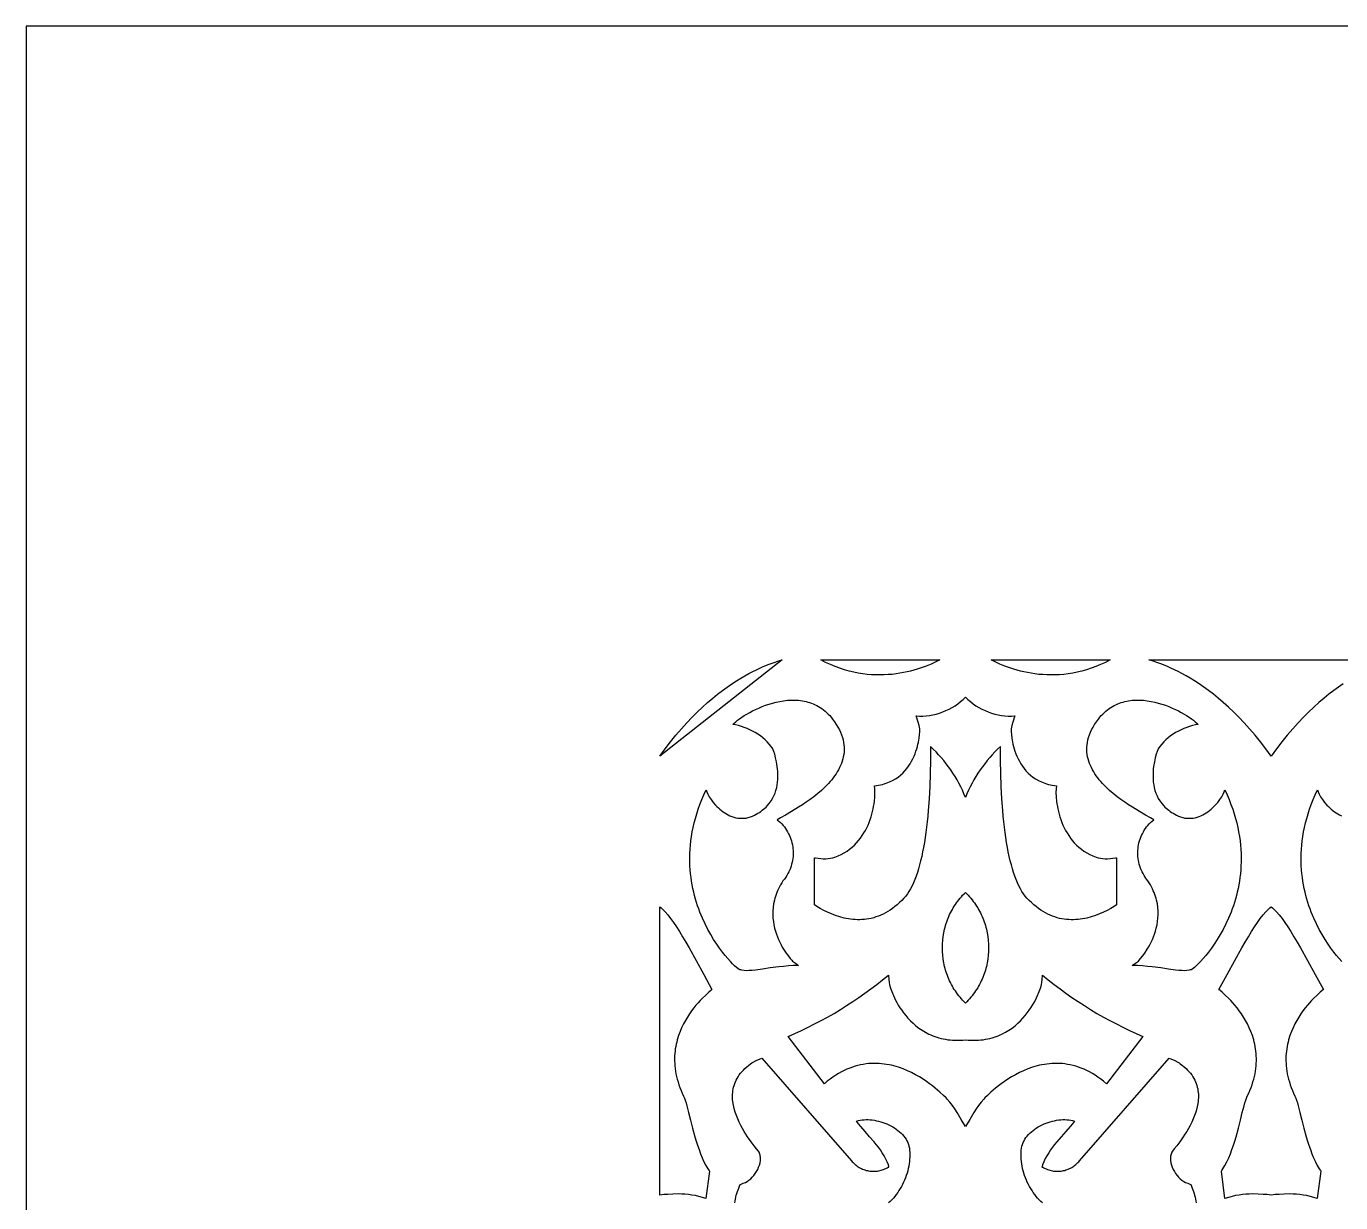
# Model space of a CAD drawing. Extents: x -350 to 350, y -780 to 780.
# Drawn here: x -350 to -184, y 631.5 to 780 of the extents above; entities that cross this region are included whole.
import ezdxf

# ---------------------------------------------------------------- set-up
doc = ezdxf.new("R2010")
doc.units = 0
doc.layers.add('BITMAP_LAYER', color=18, linetype='CONTINUOUS')
doc.layers.add('LAYER_1', color=18, linetype='CONTINUOUS')

msp = doc.modelspace()

# ---------------------------------------------------------------- linework, layer by layer
at = {"layer": 'BITMAP_LAYER'}
msp.add_lwpolyline([(-350, -780), (350, -780), (350, 780), (-350, 780)], close=True, dxfattribs=at)
at = {"layer": 'LAYER_1'}
for points in [[(-270, 687.82), (-269.32, 688.76), (-268.64, 689.65), (-267.96, 690.49), (-267.28, 691.29), (-266.6, 692.04), (-265.93, 692.75), (-265.27, 693.41), (-264.61, 694.03), (-263.96, 694.62), (-263.32, 695.16), (-262.7, 695.67), (-262.08, 696.14), (-261.48, 696.57), (-260.9, 696.97), (-260.33, 697.34), (-259.78, 697.68), (-259.25, 697.99), (-258.74, 698.27), (-258.25, 698.53), (-257.79, 698.76), (-257.35, 698.96), (-256.93, 699.14), (-256.19, 699.44), (-255.57, 699.67), (-255.08, 699.83), (-254.73, 699.94), (-254.54, 700)], [(-235.14, 699.74), (-235.72, 699.47), (-236.38, 699.2), (-236.74, 699.07), (-237.11, 698.94), (-237.5, 698.81), (-237.91, 698.69), (-238.33, 698.58), (-238.77, 698.48), (-239.22, 698.39), (-239.69, 698.3), (-240.16, 698.23), (-240.65, 698.17), (-241.16, 698.13), (-241.67, 698.1), (-242.19, 698.09), (-242.73, 698.1), (-243.27, 698.12), (-243.82, 698.17), (-244.38, 698.23), (-244.95, 698.32), (-245.52, 698.44), (-246.1, 698.57), (-246.68, 698.74), (-247.27, 698.93), (-247.86, 699.15), (-248.46, 699.4), (-249.06, 699.68), (-249.66, 700), (-234.64, 700)], [(-213.74, 699.68), (-214.34, 699.4), (-214.94, 699.15), (-215.53, 698.93), (-216.12, 698.74), (-216.71, 698.57), (-217.28, 698.44), (-217.86, 698.32), (-218.42, 698.23), (-218.98, 698.17), (-219.53, 698.12), (-220.08, 698.1), (-220.61, 698.09), (-221.13, 698.1), (-221.65, 698.13), (-222.15, 698.17), (-222.64, 698.23), (-223.12, 698.3), (-223.58, 698.39), (-224.03, 698.48), (-224.47, 698.58), (-224.89, 698.69), (-225.3, 698.81), (-225.69, 698.94), (-226.07, 699.07), (-226.42, 699.2), (-227.08, 699.47), (-227.66, 699.74), (-228.16, 700), (-213.14, 700)], [(-252.47, 694.89), (-252, 694.83), (-251.76, 694.79), (-251.53, 694.74), (-251.3, 694.67), (-251.08, 694.6), (-250.85, 694.53), (-250.63, 694.44), (-250.4, 694.34), (-250.19, 694.23), (-249.97, 694.11), (-249.76, 693.98), (-249.55, 693.84), (-249.34, 693.69), (-249.14, 693.52), (-248.94, 693.35), (-248.74, 693.16), (-248.55, 692.96), (-248.37, 692.75), (-248.19, 692.52), (-247.93, 692.18), (-247.71, 691.84), (-247.51, 691.51), (-247.33, 691.18), (-247.18, 690.85), (-247.05, 690.52), (-246.94, 690.2), (-246.86, 689.88), (-246.8, 689.57), (-246.75, 689.26), (-246.73, 688.96), (-246.73, 688.65), (-246.74, 688.36), (-246.78, 688.06), (-246.83, 687.77), (-246.89, 687.49), (-246.97, 687.21), (-247.07, 686.93), (-247.18, 686.65), (-247.3, 686.39), (-247.44, 686.12), (-247.59, 685.86), (-247.75, 685.61), (-247.92, 685.36), (-248.1, 685.11), (-248.29, 684.87), (-248.49, 684.63), (-248.69, 684.4), (-249.13, 683.95), (-249.58, 683.52), (-250.05, 683.11), (-250.54, 682.72), (-251.03, 682.35), (-251.52, 682.01), (-252, 681.68), (-252.47, 681.38), (-253.36, 680.84), (-254.14, 680.39), (-254.75, 680.05), (-255.17, 679.8), (-254.97, 679.64), (-254.78, 679.46), (-254.6, 679.28), (-254.43, 679.09), (-254.27, 678.9), (-254.12, 678.7), (-253.99, 678.49), (-253.86, 678.27), (-253.74, 678.05), (-253.63, 677.83), (-253.54, 677.6), (-253.45, 677.37), (-253.38, 677.14), (-253.32, 676.9), (-253.26, 676.66), (-253.22, 676.41), (-253.19, 676.17), (-253.17, 675.92), (-253.16, 675.67), (-253.16, 675.42), (-253.18, 675.18), (-253.2, 674.93), (-253.24, 674.68), (-253.29, 674.44), (-253.35, 674.19), (-253.42, 673.95), (-253.5, 673.71), (-253.6, 673.48), (-253.7, 673.24), (-253.82, 673.02), (-253.95, 672.79), (-254.09, 672.57), (-254.27, 672.32), (-254.45, 672.08), (-254.6, 671.83), (-254.75, 671.58), (-254.89, 671.34), (-255.01, 671.09), (-255.12, 670.85), (-255.22, 670.61), (-255.32, 670.37), (-255.4, 670.13), (-255.47, 669.89), (-255.53, 669.65), (-255.63, 669.18), (-255.7, 668.72), (-255.73, 668.26), (-255.73, 667.82), (-255.71, 667.38), (-255.66, 666.95), (-255.59, 666.54), (-255.51, 666.14), (-255.4, 665.75), (-255.28, 665.37), (-255.14, 665.01), (-255, 664.67), (-254.85, 664.34), (-254.69, 664.03), (-254.53, 663.74), (-254.37, 663.46), (-254.05, 662.98), (-253.76, 662.58), (-253.52, 662.27), (-253.33, 662.07), (-253.24, 661.97), (-252.86, 661.69), (-252.47, 661.42), (-253.13, 661.4), (-253.77, 661.35), (-254.38, 661.3), (-254.97, 661.23), (-256.06, 661.09), (-257.05, 660.95), (-257.93, 660.83), (-258.33, 660.79), (-258.7, 660.76), (-259.04, 660.75), (-259.36, 660.77), (-259.65, 660.81), (-259.78, 660.84), (-259.91, 660.87), (-260, 660.92), (-260.14, 661.02), (-260.32, 661.17), (-260.55, 661.38), (-260.8, 661.63), (-261.09, 661.93), (-261.41, 662.27), (-261.74, 662.67), (-262.09, 663.11), (-262.45, 663.59), (-262.82, 664.12), (-263.2, 664.69), (-263.57, 665.3), (-263.93, 665.95), (-264.28, 666.65), (-264.62, 667.38), (-264.78, 667.76), (-264.94, 668.15), (-265.09, 668.55), (-265.23, 668.95), (-265.37, 669.37), (-265.49, 669.8), (-265.61, 670.23), (-265.72, 670.67), (-265.82, 671.12), (-265.91, 671.58), (-265.99, 672.05), (-266.06, 672.53), (-266.12, 673.01), (-266.16, 673.5), (-266.19, 674), (-266.21, 674.51), (-266.21, 675.03), (-266.2, 675.55), (-266.17, 676.08), (-266.13, 676.62), (-266.07, 677.16), (-265.99, 677.71), (-265.9, 678.27), (-265.78, 678.83), (-265.65, 679.41), (-265.5, 679.98), (-265.33, 680.57), (-265.14, 681.16), (-264.93, 681.75), (-264.69, 682.36), (-264.44, 682.97), (-264.16, 683.58), (-264.12, 683.46), (-264.07, 683.32), (-263.94, 683.03), (-263.76, 682.7), (-263.53, 682.36), (-263.26, 682), (-262.95, 681.65), (-262.78, 681.47), (-262.6, 681.3), (-262.42, 681.14), (-262.22, 680.98), (-262.02, 680.82), (-261.81, 680.68), (-261.59, 680.55), (-261.37, 680.43), (-261.14, 680.32), (-260.9, 680.22), (-260.66, 680.14), (-260.41, 680.07), (-260.16, 680.02), (-259.9, 680), (-259.64, 679.99), (-259.37, 680), (-259.1, 680.03), (-258.83, 680.09), (-258.55, 680.17), (-258.28, 680.28), (-258.05, 680.39), (-257.83, 680.5), (-257.62, 680.62), (-257.42, 680.74), (-257.24, 680.87), (-257.06, 681), (-256.89, 681.13), (-256.73, 681.27), (-256.58, 681.41), (-256.44, 681.56), (-256.18, 681.86), (-255.95, 682.18), (-255.75, 682.5), (-255.59, 682.84), (-255.45, 683.18), (-255.33, 683.52), (-255.24, 683.87), (-255.17, 684.22), (-255.12, 684.57), (-255.09, 684.91), (-255.08, 685.26), (-255.08, 685.59), (-255.09, 685.92), (-255.12, 686.24), (-255.16, 686.55), (-255.25, 687.13), (-255.37, 687.64), (-255.49, 688.08), (-255.6, 688.42), (-255.68, 688.65), (-255.74, 688.76), (-255.95, 689.07), (-256.18, 689.37), (-256.44, 689.65), (-256.71, 689.92), (-257, 690.17), (-257.3, 690.4), (-257.62, 690.62), (-257.94, 690.82), (-258.28, 691.01), (-258.63, 691.18), (-258.98, 691.34), (-259.34, 691.47), (-259.7, 691.6), (-260.06, 691.7), (-260.43, 691.78), (-260.79, 691.85), (-260.62, 692.02), (-260.42, 692.19), (-260.19, 692.37), (-259.93, 692.56), (-259.64, 692.76), (-259.34, 692.96), (-259.01, 693.16), (-258.65, 693.35), (-258.29, 693.55), (-257.9, 693.74), (-257.49, 693.92), (-257.08, 694.1), (-256.65, 694.26), (-256.21, 694.41), (-255.75, 694.55), (-255.3, 694.66), (-254.83, 694.76), (-254.36, 694.84), (-253.89, 694.89), (-253.41, 694.92), (-252.94, 694.92)], [(-231.1, 695), (-230.77, 694.72), (-230.43, 694.45), (-230.08, 694.21), (-229.71, 693.98), (-229.32, 693.77), (-228.93, 693.59), (-228.52, 693.42), (-228.11, 693.28), (-227.69, 693.15), (-227.27, 693.06), (-226.85, 692.98), (-226.42, 692.93), (-226, 692.9), (-225.58, 692.9), (-225.16, 692.92), (-225.43, 692.12), (-225.54, 691.71), (-225.59, 691.51), (-225.62, 691.3), (-225.63, 691.17), (-225.62, 690.93), (-225.6, 690.57), (-225.55, 690.13), (-225.46, 689.62), (-225.4, 689.34), (-225.33, 689.05), (-225.25, 688.76), (-225.15, 688.45), (-225.04, 688.14), (-224.91, 687.82), (-224.76, 687.51), (-224.6, 687.19), (-224.42, 686.88), (-224.22, 686.58), (-224, 686.28), (-223.76, 685.99), (-223.49, 685.71), (-223.2, 685.45), (-222.89, 685.2), (-222.55, 684.97), (-222.19, 684.77), (-221.79, 684.58), (-221.37, 684.42), (-221.15, 684.35), (-220.92, 684.28), (-220.68, 684.22), (-220.44, 684.17), (-220.18, 684.13), (-219.92, 684.1), (-219.96, 683.7), (-219.97, 683.23), (-219.95, 682.7), (-219.9, 682.12), (-219.85, 681.81), (-219.8, 681.49), (-219.74, 681.17), (-219.66, 680.84), (-219.57, 680.5), (-219.47, 680.16), (-219.36, 679.82), (-219.23, 679.48), (-219.09, 679.14), (-218.93, 678.8), (-218.76, 678.47), (-218.57, 678.14), (-218.37, 677.82), (-218.15, 677.5), (-217.91, 677.2), (-217.66, 676.9), (-217.38, 676.62), (-217.09, 676.35), (-216.77, 676.09), (-216.44, 675.85), (-216.08, 675.63), (-215.71, 675.43), (-215.31, 675.24), (-214.89, 675.08), (-214.63, 675), (-214.35, 674.94), (-214.06, 674.91), (-213.76, 674.89), (-213.45, 674.89), (-213.13, 674.9), (-212.8, 674.94), (-212.47, 674.99), (-212.33, 675.02), (-212.33, 669.05), (-212.62, 668.86), (-213.06, 668.61), (-213.51, 668.36), (-213.99, 668.13), (-214.48, 667.91), (-215, 667.72), (-215.52, 667.54), (-216.06, 667.4), (-216.34, 667.34), (-216.62, 667.29), (-216.9, 667.25), (-217.18, 667.22), (-217.47, 667.2), (-217.75, 667.18), (-218.04, 667.18), (-218.33, 667.2), (-218.63, 667.22), (-218.92, 667.25), (-219.22, 667.3), (-219.51, 667.36), (-219.81, 667.44), (-220.11, 667.53), (-220.4, 667.64), (-220.7, 667.76), (-221, 667.89), (-221.29, 668.05), (-221.59, 668.22), (-221.89, 668.41), (-222.18, 668.61), (-222.48, 668.84), (-222.77, 669.08), (-223.06, 669.34), (-223.35, 669.62), (-223.64, 669.92), (-223.85, 670.18), (-224.06, 670.46), (-224.27, 670.77), (-224.46, 671.1), (-224.65, 671.46), (-224.83, 671.84), (-225, 672.25), (-225.16, 672.68), (-225.32, 673.13), (-225.47, 673.61), (-225.61, 674.11), (-225.74, 674.63), (-225.87, 675.17), (-225.99, 675.74), (-226.1, 676.32), (-226.21, 676.93), (-226.31, 677.55), (-226.4, 678.2), (-226.49, 678.86), (-226.56, 679.55), (-226.64, 680.25), (-226.7, 680.97), (-226.81, 682.46), (-226.89, 684.01), (-226.95, 685.63), (-226.98, 687.31), (-226.98, 689.04), (-227.34, 688.71), (-227.68, 688.37), (-228.01, 688.02), (-228.34, 687.65), (-228.66, 687.28), (-228.96, 686.89), (-229.26, 686.5), (-229.54, 686.1), (-229.82, 685.69), (-230.08, 685.27), (-230.33, 684.85), (-230.57, 684.42), (-230.8, 683.98), (-231.01, 683.54), (-231.21, 683.09), (-231.4, 682.63), (-231.59, 683.09), (-231.79, 683.54), (-232, 683.98), (-232.23, 684.42), (-232.47, 684.85), (-232.72, 685.27), (-232.98, 685.69), (-233.26, 686.1), (-233.54, 686.5), (-233.84, 686.89), (-234.14, 687.28), (-234.46, 687.65), (-234.79, 688.02), (-235.12, 688.37), (-235.47, 688.71), (-235.82, 689.04), (-235.82, 687.31), (-235.85, 685.63), (-235.91, 684.01), (-235.99, 682.46), (-236.1, 680.97), (-236.17, 680.25), (-236.24, 679.55), (-236.32, 678.86), (-236.4, 678.2), (-236.49, 677.55), (-236.59, 676.93), (-236.7, 676.32), (-236.81, 675.74), (-236.93, 675.17), (-237.06, 674.63), (-237.19, 674.11), (-237.33, 673.61), (-237.48, 673.13), (-237.64, 672.68), (-237.8, 672.25), (-237.98, 671.84), (-238.15, 671.46), (-238.34, 671.1), (-238.54, 670.77), (-238.74, 670.46), (-238.95, 670.18), (-239.17, 669.92), (-239.45, 669.62), (-239.74, 669.34), (-240.03, 669.08), (-240.33, 668.84), (-240.62, 668.61), (-240.91, 668.41), (-241.21, 668.22), (-241.51, 668.05), (-241.8, 667.89), (-242.1, 667.76), (-242.4, 667.64), (-242.7, 667.53), (-242.99, 667.44), (-243.29, 667.36), (-243.59, 667.3), (-243.88, 667.25), (-244.17, 667.22), (-244.47, 667.2), (-244.76, 667.18), (-245.05, 667.18), (-245.34, 667.2), (-245.62, 667.22), (-245.9, 667.25), (-246.18, 667.29), (-246.46, 667.34), (-246.74, 667.4), (-247.28, 667.54), (-247.81, 667.72), (-248.32, 667.91), (-248.81, 668.13), (-249.29, 668.36), (-249.75, 668.61), (-250.18, 668.86), (-250.48, 669.05), (-250.48, 675.02), (-250.33, 674.99), (-250, 674.94), (-249.68, 674.9), (-249.36, 674.89), (-249.04, 674.89), (-248.74, 674.91), (-248.45, 674.94), (-248.17, 675), (-247.91, 675.08), (-247.49, 675.24), (-247.09, 675.43), (-246.72, 675.63), (-246.36, 675.85), (-246.03, 676.09), (-245.72, 676.35), (-245.42, 676.62), (-245.15, 676.9), (-244.89, 677.2), (-244.65, 677.5), (-244.43, 677.82), (-244.23, 678.14), (-244.04, 678.47), (-243.87, 678.8), (-243.71, 679.14), (-243.57, 679.48), (-243.44, 679.82), (-243.33, 680.16), (-243.23, 680.5), (-243.14, 680.84), (-243.07, 681.17), (-243, 681.49), (-242.95, 681.81), (-242.91, 682.12), (-242.85, 682.7), (-242.83, 683.23), (-242.84, 683.7), (-242.88, 684.1), (-242.62, 684.13), (-242.37, 684.17), (-242.12, 684.22), (-241.88, 684.28), (-241.65, 684.35), (-241.43, 684.42), (-241.01, 684.58), (-240.62, 684.77), (-240.25, 684.97), (-239.91, 685.2), (-239.6, 685.45), (-239.31, 685.71), (-239.04, 685.99), (-238.8, 686.28), (-238.58, 686.58), (-238.38, 686.88), (-238.2, 687.19), (-238.04, 687.51), (-237.89, 687.82), (-237.77, 688.14), (-237.65, 688.45), (-237.56, 688.76), (-237.47, 689.05), (-237.4, 689.34), (-237.34, 689.62), (-237.26, 690.13), (-237.2, 690.57), (-237.18, 690.93), (-237.17, 691.17), (-237.18, 691.3), (-237.21, 691.51), (-237.26, 691.71), (-237.37, 692.12), (-237.64, 692.92), (-237.22, 692.9), (-236.8, 692.9), (-236.38, 692.93), (-235.95, 692.98), (-235.53, 693.06), (-235.11, 693.15), (-234.69, 693.28), (-234.28, 693.42), (-233.87, 693.59), (-233.48, 693.77), (-233.1, 693.98), (-232.72, 694.21), (-232.37, 694.45), (-232.03, 694.72), (-231.7, 695), (-231.4, 695.29)], [(-209.39, 694.92), (-208.91, 694.89), (-208.44, 694.84), (-207.97, 694.76), (-207.51, 694.66), (-207.05, 694.55), (-206.6, 694.41), (-206.16, 694.26), (-205.72, 694.1), (-205.31, 693.92), (-204.9, 693.74), (-204.52, 693.55), (-204.15, 693.35), (-203.8, 693.16), (-203.47, 692.96), (-203.16, 692.76), (-202.87, 692.56), (-202.62, 692.37), (-202.39, 692.19), (-202.18, 692.02), (-202.01, 691.85), (-202.37, 691.78), (-202.74, 691.7), (-203.1, 691.6), (-203.46, 691.47), (-203.82, 691.34), (-204.17, 691.18), (-204.52, 691.01), (-204.86, 690.82), (-205.19, 690.62), (-205.5, 690.4), (-205.8, 690.17), (-206.09, 689.92), (-206.36, 689.65), (-206.62, 689.37), (-206.85, 689.07), (-207.07, 688.76), (-207.12, 688.65), (-207.21, 688.42), (-207.32, 688.08), (-207.44, 687.64), (-207.55, 687.13), (-207.64, 686.55), (-207.68, 686.24), (-207.71, 685.92), (-207.72, 685.59), (-207.72, 685.26), (-207.71, 684.91), (-207.68, 684.57), (-207.63, 684.22), (-207.56, 683.87), (-207.47, 683.52), (-207.35, 683.18), (-207.21, 682.84), (-207.05, 682.5), (-206.85, 682.18), (-206.62, 681.86), (-206.37, 681.56), (-206.22, 681.41), (-206.07, 681.27), (-205.91, 681.13), (-205.74, 681), (-205.56, 680.87), (-205.38, 680.74), (-205.18, 680.62), (-204.97, 680.5), (-204.75, 680.39), (-204.52, 680.28), (-204.25, 680.17), (-203.97, 680.09), (-203.7, 680.03), (-203.43, 680), (-203.17, 679.99), (-202.9, 680), (-202.65, 680.02), (-202.39, 680.07), (-202.15, 680.14), (-201.9, 680.22), (-201.67, 680.32), (-201.44, 680.43), (-201.21, 680.55), (-200.99, 680.68), (-200.78, 680.82), (-200.58, 680.98), (-200.39, 681.14), (-200.2, 681.3), (-200.02, 681.47), (-199.85, 681.65), (-199.54, 682), (-199.27, 682.36), (-199.04, 682.7), (-198.86, 683.03), (-198.73, 683.32), (-198.68, 683.46), (-198.65, 683.58), (-198.37, 682.97), (-198.11, 682.36), (-197.88, 681.75), (-197.66, 681.16), (-197.47, 680.57), (-197.3, 679.98), (-197.15, 679.41), (-197.02, 678.83), (-196.91, 678.27), (-196.81, 677.71), (-196.73, 677.16), (-196.67, 676.62), (-196.63, 676.08), (-196.6, 675.55), (-196.59, 675.03), (-196.59, 674.51), (-196.61, 674), (-196.64, 673.5), (-196.68, 673.01), (-196.74, 672.53), (-196.81, 672.05), (-196.89, 671.58), (-196.98, 671.12), (-197.08, 670.67), (-197.19, 670.23), (-197.31, 669.8), (-197.43, 669.37), (-197.57, 668.95), (-197.71, 668.55), (-197.86, 668.15), (-198.02, 667.76), (-198.18, 667.38), (-198.52, 666.65), (-198.87, 665.95), (-199.23, 665.3), (-199.6, 664.69), (-199.98, 664.12), (-200.35, 663.59), (-200.71, 663.11), (-201.06, 662.67), (-201.4, 662.27), (-201.71, 661.93), (-202, 661.63), (-202.26, 661.38), (-202.48, 661.17), (-202.66, 661.02), (-202.8, 660.92), (-202.9, 660.87), (-203.02, 660.84), (-203.15, 660.81), (-203.44, 660.77), (-203.76, 660.75), (-204.1, 660.76), (-204.47, 660.79), (-204.87, 660.83), (-205.75, 660.95), (-206.74, 661.09), (-207.84, 661.23), (-208.42, 661.3), (-209.03, 661.35), (-209.67, 661.4), (-210.34, 661.42), (-209.95, 661.69), (-209.57, 661.97), (-209.47, 662.07), (-209.29, 662.27), (-209.04, 662.58), (-208.75, 662.98), (-208.44, 663.46), (-208.27, 663.74), (-208.11, 664.03), (-207.96, 664.34), (-207.8, 664.67), (-207.66, 665.01), (-207.52, 665.37), (-207.4, 665.75), (-207.3, 666.14), (-207.21, 666.54), (-207.14, 666.95), (-207.09, 667.38), (-207.07, 667.82), (-207.07, 668.26), (-207.1, 668.72), (-207.17, 669.18), (-207.27, 669.65), (-207.33, 669.89), (-207.4, 670.13), (-207.49, 670.37), (-207.58, 670.61), (-207.68, 670.85), (-207.79, 671.09), (-207.92, 671.34), (-208.05, 671.58), (-208.2, 671.83), (-208.36, 672.08), (-208.53, 672.32), (-208.71, 672.57), (-208.85, 672.79), (-208.98, 673.02), (-209.1, 673.24), (-209.21, 673.48), (-209.3, 673.71), (-209.38, 673.95), (-209.45, 674.19), (-209.51, 674.44), (-209.56, 674.68), (-209.6, 674.93), (-209.62, 675.18), (-209.64, 675.42), (-209.64, 675.67), (-209.63, 675.92), (-209.61, 676.17), (-209.58, 676.41), (-209.54, 676.66), (-209.49, 676.9), (-209.42, 677.14), (-209.35, 677.37), (-209.26, 677.6), (-209.17, 677.83), (-209.06, 678.05), (-208.94, 678.27), (-208.82, 678.49), (-208.68, 678.7), (-208.53, 678.9), (-208.37, 679.09), (-208.2, 679.28), (-208.02, 679.46), (-207.83, 679.64), (-207.63, 679.8), (-208.05, 680.05), (-208.66, 680.39), (-209.44, 680.84), (-210.33, 681.38), (-210.8, 681.68), (-211.28, 682.01), (-211.77, 682.35), (-212.26, 682.72), (-212.75, 683.11), (-213.22, 683.52), (-213.67, 683.95), (-214.11, 684.4), (-214.31, 684.63), (-214.51, 684.87), (-214.7, 685.11), (-214.88, 685.36), (-215.05, 685.61), (-215.21, 685.86), (-215.36, 686.12), (-215.5, 686.39), (-215.62, 686.65), (-215.73, 686.93), (-215.83, 687.21), (-215.91, 687.49), (-215.98, 687.77), (-216.03, 688.06), (-216.06, 688.36), (-216.07, 688.65), (-216.07, 688.96), (-216.05, 689.26), (-216, 689.57), (-215.94, 689.88), (-215.86, 690.2), (-215.75, 690.52), (-215.62, 690.85), (-215.47, 691.18), (-215.29, 691.51), (-215.09, 691.84), (-214.87, 692.18), (-214.61, 692.52), (-214.43, 692.75), (-214.25, 692.96), (-214.06, 693.16), (-213.86, 693.35), (-213.66, 693.52), (-213.46, 693.69), (-213.25, 693.84), (-213.05, 693.98), (-212.83, 694.11), (-212.62, 694.23), (-212.4, 694.34), (-212.18, 694.44), (-211.95, 694.53), (-211.73, 694.6), (-211.5, 694.67), (-211.27, 694.74), (-211.04, 694.79), (-210.8, 694.83), (-210.34, 694.89), (-209.86, 694.92)], [(-231.22, 670.45), (-231.05, 670.27), (-230.88, 670.08), (-230.72, 669.89), (-230.56, 669.7), (-230.41, 669.5), (-230.26, 669.3), (-230.12, 669.1), (-229.99, 668.89), (-229.86, 668.68), (-229.74, 668.47), (-229.62, 668.26), (-229.51, 668.04), (-229.4, 667.83), (-229.3, 667.6), (-229.21, 667.38), (-229.12, 667.16), (-229.04, 666.93), (-228.96, 666.7), (-228.89, 666.47), (-228.82, 666.24), (-228.76, 666.01), (-228.66, 665.54), (-228.58, 665.07), (-228.53, 664.6), (-228.49, 664.12), (-228.48, 663.64), (-228.49, 663.16), (-228.53, 662.69), (-228.58, 662.21), (-228.66, 661.74), (-228.71, 661.51), (-228.76, 661.27), (-228.82, 661.04), (-228.89, 660.81), (-228.96, 660.58), (-229.04, 660.35), (-229.12, 660.13), (-229.21, 659.9), (-229.3, 659.68), (-229.4, 659.46), (-229.51, 659.24), (-229.62, 659.02), (-229.74, 658.81), (-229.86, 658.6), (-229.99, 658.39), (-230.12, 658.19), (-230.26, 657.98), (-230.41, 657.78), (-230.56, 657.59), (-230.72, 657.39), (-230.88, 657.2), (-231.05, 657.02), (-231.22, 656.83), (-231.4, 656.66), (-231.58, 656.83), (-231.76, 657.02), (-231.92, 657.2), (-232.09, 657.39), (-232.24, 657.59), (-232.39, 657.78), (-232.54, 657.98), (-232.68, 658.19), (-232.81, 658.39), (-232.94, 658.6), (-233.06, 658.81), (-233.18, 659.02), (-233.29, 659.24), (-233.4, 659.46), (-233.5, 659.68), (-233.59, 659.9), (-233.68, 660.13), (-233.76, 660.35), (-233.84, 660.58), (-233.91, 660.81), (-233.98, 661.04), (-234.04, 661.27), (-234.09, 661.51), (-234.14, 661.74), (-234.22, 662.21), (-234.28, 662.69), (-234.31, 663.16), (-234.32, 663.64), (-234.31, 664.12), (-234.28, 664.6), (-234.22, 665.07), (-234.14, 665.54), (-234.04, 666.01), (-233.98, 666.24), (-233.91, 666.47), (-233.84, 666.7), (-233.76, 666.93), (-233.68, 667.16), (-233.59, 667.38), (-233.5, 667.6), (-233.4, 667.83), (-233.29, 668.04), (-233.18, 668.26), (-233.06, 668.47), (-232.94, 668.68), (-232.81, 668.89), (-232.68, 669.1), (-232.54, 669.3), (-232.39, 669.5), (-232.24, 669.7), (-232.09, 669.89), (-231.92, 670.08), (-231.76, 670.27), (-231.58, 670.45), (-231.4, 670.63)], [(-269.83, 668.68), (-269.67, 668.53), (-269.5, 668.36), (-269.33, 668.19), (-268.98, 667.79), (-268.63, 667.34), (-268.27, 666.84), (-267.89, 666.29), (-267.51, 665.69), (-267.12, 665.04), (-266.71, 664.35), (-266.29, 663.62), (-265.4, 662.02), (-264.44, 660.26), (-263.41, 658.36), (-263.55, 658.25), (-263.82, 658.02), (-264.2, 657.68), (-264.65, 657.24), (-264.9, 656.98), (-265.17, 656.69), (-265.43, 656.38), (-265.71, 656.05), (-265.98, 655.69), (-266.25, 655.31), (-266.52, 654.9), (-266.77, 654.47), (-267.02, 654.02), (-267.25, 653.55), (-267.45, 653.06), (-267.64, 652.55), (-267.8, 652.01), (-267.87, 651.74), (-267.94, 651.46), (-267.99, 651.17), (-268.04, 650.88), (-268.08, 650.59), (-268.11, 650.29), (-268.13, 649.99), (-268.14, 649.68), (-268.13, 649.37), (-268.12, 649.05), (-268.1, 648.73), (-268.06, 648.4), (-268.02, 648.07), (-267.96, 647.73), (-267.89, 647.4), (-267.8, 647.05), (-267.7, 646.7), (-267.59, 646.35), (-267.46, 646), (-267.32, 645.64), (-267.16, 645.27), (-266.99, 644.91), (-266.89, 644.67), (-266.79, 644.39), (-266.69, 644.06), (-266.58, 643.69), (-266.36, 642.85), (-266.13, 641.89), (-265.87, 640.86), (-265.57, 639.78), (-265.41, 639.24), (-265.24, 638.7), (-265.05, 638.16), (-264.85, 637.63), (-264.64, 637.12), (-264.42, 636.62), (-264.17, 636.15), (-263.92, 635.71), (-263.78, 635.5), (-263.74, 635.43), (-264.17, 631.99), (-264.61, 632.13), (-265.06, 632.25), (-265.51, 632.35), (-265.96, 632.42), (-266.39, 632.48), (-266.82, 632.52), (-267.23, 632.54), (-267.63, 632.56), (-268.36, 632.55), (-268.99, 632.51), (-269.49, 632.47), (-270, 632.4), (-270, 668.81)], [(-192.63, 668.68), (-192.47, 668.53), (-192.3, 668.36), (-192.13, 668.19), (-191.78, 667.79), (-191.43, 667.34), (-191.07, 666.84), (-190.69, 666.29), (-190.31, 665.69), (-189.92, 665.04), (-189.51, 664.35), (-189.09, 663.62), (-188.2, 662.02), (-187.24, 660.26), (-186.21, 658.36), (-186.35, 658.25), (-186.62, 658.02), (-187, 657.68), (-187.45, 657.24), (-187.7, 656.98), (-187.97, 656.69), (-188.23, 656.38), (-188.51, 656.05), (-188.78, 655.69), (-189.05, 655.31), (-189.32, 654.9), (-189.57, 654.47), (-189.82, 654.02), (-190.04, 653.55), (-190.25, 653.06), (-190.44, 652.55), (-190.6, 652.01), (-190.67, 651.74), (-190.74, 651.46), (-190.79, 651.17), (-190.84, 650.88), (-190.88, 650.59), (-190.91, 650.29), (-190.93, 649.99), (-190.93, 649.68), (-190.93, 649.37), (-190.92, 649.05), (-190.9, 648.73), (-190.86, 648.4), (-190.82, 648.07), (-190.76, 647.73), (-190.69, 647.4), (-190.6, 647.05), (-190.5, 646.7), (-190.39, 646.35), (-190.26, 646), (-190.12, 645.64), (-189.96, 645.27), (-189.79, 644.91), (-189.69, 644.67), (-189.59, 644.39), (-189.49, 644.06), (-189.38, 643.69), (-189.16, 642.85), (-188.93, 641.89), (-188.67, 640.86), (-188.37, 639.78), (-188.21, 639.24), (-188.04, 638.7), (-187.85, 638.16), (-187.65, 637.63), (-187.44, 637.12), (-187.22, 636.62), (-186.97, 636.15), (-186.72, 635.71), (-186.58, 635.5), (-186.54, 635.43), (-186.97, 631.99), (-187.41, 632.13), (-187.86, 632.25), (-188.31, 632.35), (-188.76, 632.42), (-189.19, 632.48), (-189.62, 632.52), (-190.03, 632.54), (-190.43, 632.56), (-191.16, 632.55), (-191.79, 632.51), (-192.29, 632.47), (-192.8, 632.4), (-193.32, 632.47), (-193.81, 632.51), (-194.44, 632.55), (-195.17, 632.56), (-195.57, 632.54), (-195.98, 632.52), (-196.41, 632.48), (-196.85, 632.42), (-197.29, 632.35), (-197.74, 632.25), (-198.2, 632.13), (-198.63, 631.99), (-199.07, 635.43), (-199.02, 635.5), (-198.89, 635.71), (-198.63, 636.15), (-198.39, 636.62), (-198.16, 637.12), (-197.95, 637.63), (-197.75, 638.16), (-197.56, 638.7), (-197.39, 639.24), (-197.23, 639.78), (-196.94, 640.86), (-196.67, 641.89), (-196.44, 642.85), (-196.22, 643.69), (-196.12, 644.06), (-196.01, 644.39), (-195.91, 644.67), (-195.81, 644.91), (-195.64, 645.27), (-195.48, 645.64), (-195.34, 646), (-195.21, 646.35), (-195.1, 646.7), (-195, 647.05), (-194.91, 647.4), (-194.84, 647.73), (-194.78, 648.07), (-194.74, 648.4), (-194.7, 648.73), (-194.68, 649.05), (-194.67, 649.37), (-194.67, 649.68), (-194.68, 649.99), (-194.7, 650.29), (-194.72, 650.59), (-194.76, 650.88), (-194.81, 651.17), (-194.86, 651.46), (-194.93, 651.74), (-195, 652.01), (-195.16, 652.55), (-195.35, 653.06), (-195.56, 653.55), (-195.78, 654.02), (-196.03, 654.47), (-196.28, 654.9), (-196.55, 655.31), (-196.82, 655.69), (-197.09, 656.05), (-197.37, 656.38), (-197.64, 656.69), (-197.9, 656.98), (-198.15, 657.24), (-198.61, 657.68), (-198.98, 658.02), (-199.25, 658.25), (-199.39, 658.36), (-198.36, 660.26), (-197.4, 662.02), (-196.51, 663.62), (-196.09, 664.35), (-195.68, 665.04), (-195.29, 665.69), (-194.91, 666.29), (-194.54, 666.84), (-194.17, 667.34), (-193.82, 667.79), (-193.47, 668.19), (-193.3, 668.36), (-193.14, 668.53), (-192.97, 668.68), (-192.8, 668.81)], [(-220.94, 659.59), (-220.21, 659.01), (-219.46, 658.45), (-218.71, 657.9), (-217.95, 657.36), (-217.17, 656.84), (-216.39, 656.34), (-215.6, 655.84), (-214.8, 655.36), (-213.99, 654.9), (-213.18, 654.46), (-212.35, 654.02), (-211.52, 653.61), (-210.69, 653.21), (-209.84, 652.83), (-209, 652.46), (-213.6, 646.48), (-213.96, 646.78), (-214.31, 647.06), (-214.67, 647.31), (-215.02, 647.55), (-215.38, 647.77), (-215.73, 647.97), (-216.08, 648.14), (-216.43, 648.31), (-216.78, 648.45), (-217.13, 648.58), (-217.47, 648.69), (-217.82, 648.78), (-218.16, 648.86), (-218.5, 648.92), (-218.84, 648.97), (-219.17, 649.01), (-219.51, 649.03), (-219.84, 649.04), (-220.16, 649.04), (-220.49, 649.03), (-220.81, 649), (-221.12, 648.96), (-221.44, 648.92), (-221.75, 648.86), (-222.05, 648.8), (-222.35, 648.72), (-222.94, 648.55), (-223.51, 648.35), (-224.06, 648.12), (-224.59, 647.88), (-225.1, 647.61), (-225.58, 647.34), (-226.04, 647.06), (-226.47, 646.77), (-226.88, 646.48), (-227.25, 646.2), (-227.59, 645.93), (-228.19, 645.42), (-228.64, 645), (-228.95, 644.69), (-229.1, 644.53), (-229.43, 644.13), (-229.74, 643.72), (-230.04, 643.29), (-230.33, 642.86), (-230.87, 641.96), (-231.4, 641.06), (-231.93, 641.96), (-232.47, 642.86), (-232.76, 643.29), (-233.06, 643.72), (-233.38, 644.13), (-233.71, 644.53), (-233.85, 644.69), (-234.16, 645), (-234.62, 645.42), (-235.21, 645.93), (-235.55, 646.2), (-235.93, 646.48), (-236.33, 646.77), (-236.76, 647.06), (-237.22, 647.34), (-237.7, 647.61), (-238.21, 647.88), (-238.74, 648.12), (-239.29, 648.35), (-239.86, 648.55), (-240.45, 648.72), (-240.75, 648.8), (-241.05, 648.86), (-241.36, 648.92), (-241.68, 648.96), (-241.99, 649), (-242.31, 649.03), (-242.64, 649.04), (-242.96, 649.04), (-243.29, 649.03), (-243.63, 649.01), (-243.96, 648.97), (-244.3, 648.92), (-244.64, 648.86), (-244.98, 648.78), (-245.33, 648.69), (-245.67, 648.58), (-246.02, 648.45), (-246.37, 648.31), (-246.72, 648.14), (-247.07, 647.97), (-247.43, 647.77), (-247.78, 647.55), (-248.13, 647.31), (-248.49, 647.06), (-248.85, 646.78), (-249.2, 646.48), (-253.81, 652.46), (-252.96, 652.83), (-252.12, 653.21), (-251.28, 653.61), (-250.45, 654.02), (-249.63, 654.46), (-248.81, 654.9), (-248, 655.36), (-247.2, 655.84), (-246.41, 656.34), (-245.63, 656.84), (-244.86, 657.36), (-244.09, 657.9), (-243.34, 658.45), (-242.6, 659.01), (-241.86, 659.59), (-241.14, 660.18), (-241.08, 659.58), (-241.05, 659.28), (-241, 658.98), (-240.87, 658.53), (-240.72, 658.13), (-240.51, 657.62), (-240.23, 657.04), (-240.06, 656.73), (-239.88, 656.41), (-239.68, 656.08), (-239.45, 655.75), (-239.21, 655.42), (-238.94, 655.08), (-238.66, 654.75), (-238.35, 654.42), (-238.02, 654.11), (-237.67, 653.8), (-237.29, 653.51), (-236.89, 653.23), (-236.46, 652.98), (-236.01, 652.74), (-235.77, 652.64), (-235.53, 652.54), (-235.28, 652.44), (-235.03, 652.36), (-234.76, 652.28), (-234.49, 652.2), (-234.22, 652.14), (-233.93, 652.09), (-233.64, 652.04), (-233.34, 652.01), (-233.04, 651.98), (-232.73, 651.96), (-232.41, 651.96), (-232.08, 651.96), (-231.74, 651.97), (-231.4, 652), (-231.06, 651.97), (-230.72, 651.96), (-230.4, 651.96), (-230.08, 651.96), (-229.76, 651.98), (-229.46, 652.01), (-229.16, 652.04), (-228.87, 652.09), (-228.59, 652.14), (-228.31, 652.2), (-228.04, 652.28), (-227.78, 652.36), (-227.52, 652.44), (-227.27, 652.54), (-227.03, 652.64), (-226.79, 652.74), (-226.34, 652.98), (-225.91, 653.23), (-225.51, 653.51), (-225.13, 653.8), (-224.78, 654.11), (-224.45, 654.42), (-224.14, 654.75), (-223.86, 655.08), (-223.59, 655.42), (-223.35, 655.75), (-223.13, 656.08), (-222.92, 656.41), (-222.74, 656.73), (-222.57, 657.04), (-222.29, 657.62), (-222.08, 658.13), (-221.93, 658.53), (-221.8, 658.98), (-221.75, 659.28), (-221.72, 659.58), (-221.66, 660.18)]]:
    msp.add_lwpolyline(points, close=True, dxfattribs=at)
for points in [[(-183.7, 696.97), (-184.28, 696.57), (-184.88, 696.14), (-185.5, 695.67), (-186.12, 695.16), (-186.76, 694.62), (-187.41, 694.03), (-188.07, 693.41), (-188.73, 692.75), (-189.4, 692.04), (-190.08, 691.29), (-190.76, 690.49), (-191.44, 689.65), (-192.12, 688.76), (-192.8, 687.82), (-193.48, 688.76), (-194.16, 689.65), (-194.84, 690.49), (-195.52, 691.29), (-196.2, 692.04), (-196.87, 692.75), (-197.53, 693.41), (-198.19, 694.03), (-198.84, 694.62), (-199.48, 695.16), (-200.1, 695.67), (-200.72, 696.14), (-201.32, 696.57), (-201.9, 696.97), (-202.47, 697.34), (-203.02, 697.68), (-203.55, 697.99), (-204.06, 698.27), (-204.55, 698.53), (-205.02, 698.76), (-205.45, 698.96), (-205.87, 699.14), (-206.61, 699.44), (-207.23, 699.67), (-207.72, 699.83), (-208.07, 699.94), (-208.26, 700), (-177.34, 700)], [(-183.89, 661.93), (-184.21, 662.27), (-184.54, 662.67), (-184.89, 663.11), (-185.25, 663.59), (-185.62, 664.12), (-186, 664.69), (-186.37, 665.3), (-186.73, 665.95), (-187.08, 666.65), (-187.42, 667.38), (-187.58, 667.76), (-187.74, 668.15), (-187.89, 668.55), (-188.03, 668.95), (-188.17, 669.37), (-188.29, 669.8), (-188.41, 670.23), (-188.52, 670.67), (-188.62, 671.12), (-188.71, 671.58), (-188.79, 672.05), (-188.86, 672.53), (-188.92, 673.01), (-188.96, 673.5), (-188.99, 674), (-189.01, 674.51), (-189.01, 675.03), (-189, 675.55), (-188.97, 676.08), (-188.93, 676.62), (-188.87, 677.16), (-188.79, 677.71), (-188.7, 678.27), (-188.58, 678.83), (-188.45, 679.41), (-188.3, 679.98), (-188.13, 680.57), (-187.94, 681.16), (-187.73, 681.75), (-187.49, 682.36), (-187.24, 682.97), (-186.96, 683.58), (-186.92, 683.46), (-186.87, 683.32), (-186.74, 683.03), (-186.56, 682.7), (-186.33, 682.36), (-186.06, 682), (-185.75, 681.65), (-185.58, 681.47), (-185.4, 681.3), (-185.22, 681.14), (-185.02, 680.98), (-184.82, 680.82), (-184.61, 680.68), (-184.39, 680.55), (-184.17, 680.43), (-183.93, 680.32)], [(-260.53, 631.44), (-260.49, 631.68), (-260.45, 631.92), (-260.4, 632.15), (-260.34, 632.39), (-260.27, 632.62), (-260.2, 632.85), (-260.12, 633.08), (-260.04, 633.31), (-259.95, 633.54), (-259.85, 633.76), (-259.72, 633.8), (-259.46, 633.9), (-259.2, 634.01), (-258.96, 634.13), (-258.74, 634.28), (-258.52, 634.46), (-258.32, 634.67), (-258.12, 634.89), (-257.94, 635.13), (-257.78, 635.39), (-257.64, 635.66), (-257.52, 635.93), (-257.42, 636.21), (-257.34, 636.5), (-257.3, 636.78), (-257.29, 637.05), (-257.29, 637.19), (-257.31, 637.32), (-257.33, 637.46), (-257.36, 637.58), (-257.4, 637.71), (-257.45, 637.83), (-257.55, 637.97), (-257.77, 638.24), (-258.09, 638.64), (-258.48, 639.15), (-258.91, 639.76), (-259.13, 640.09), (-259.35, 640.45), (-259.57, 640.82), (-259.78, 641.21), (-259.98, 641.61), (-260.16, 642.03), (-260.33, 642.45), (-260.48, 642.89), (-260.61, 643.33), (-260.71, 643.78), (-260.78, 644.23), (-260.8, 644.45), (-260.81, 644.68), (-260.81, 644.91), (-260.81, 645.14), (-260.79, 645.36), (-260.76, 645.59), (-260.73, 645.82), (-260.68, 646.04), (-260.61, 646.27), (-260.54, 646.49), (-260.45, 646.71), (-260.35, 646.93), (-260.24, 647.15), (-260.11, 647.36), (-259.97, 647.58), (-259.81, 647.79), (-259.64, 647.99), (-259.45, 648.2), (-259.25, 648.4), (-259.03, 648.6), (-258.79, 648.79), (-258.53, 648.98), (-258.37, 649.1), (-258.2, 649.2), (-257.85, 649.39), (-257.12, 649.71), (-245.81, 636.76), (-245.7, 636.63), (-245.59, 636.51), (-245.47, 636.39), (-245.34, 636.28), (-245.22, 636.18), (-245.09, 636.08), (-244.95, 635.99), (-244.81, 635.91), (-244.67, 635.83), (-244.53, 635.76), (-244.39, 635.69), (-244.24, 635.64), (-244.09, 635.59), (-243.94, 635.54), (-243.78, 635.5), (-243.63, 635.47), (-243.47, 635.45), (-243.32, 635.43), (-243.16, 635.42), (-243, 635.42), (-242.85, 635.42), (-242.69, 635.43), (-242.53, 635.45), (-242.37, 635.48), (-242.22, 635.51), (-242.06, 635.55), (-241.91, 635.59), (-241.75, 635.65), (-241.6, 635.71), (-241.45, 635.78), (-241.31, 635.85), (-241.16, 635.94), (-241.06, 635.94), (-241.07, 636.01), (-241.14, 636.24), (-241.3, 636.63), (-241.48, 637.02), (-241.68, 637.39), (-241.91, 637.75), (-242.15, 638.11), (-242.4, 638.45), (-242.67, 638.79), (-242.94, 639.12), (-243.5, 639.78), (-244.08, 640.43), (-244.63, 641.09), (-244.9, 641.42), (-245.16, 641.77), (-244.93, 641.83), (-244.7, 641.88), (-244.46, 641.91), (-244.21, 641.93), (-243.95, 641.94), (-243.69, 641.94), (-243.43, 641.92), (-243.17, 641.9), (-242.9, 641.86), (-242.64, 641.81), (-242.37, 641.75), (-242.1, 641.68), (-241.84, 641.59), (-241.58, 641.5), (-241.33, 641.4), (-241.08, 641.29), (-240.83, 641.16), (-240.59, 641.03), (-240.36, 640.89), (-240.14, 640.74), (-239.93, 640.58), (-239.73, 640.42), (-239.54, 640.24), (-239.36, 640.06), (-239.19, 639.87), (-239.04, 639.68), (-238.91, 639.47), (-238.79, 639.26), (-238.69, 639.04), (-238.6, 638.82), (-238.54, 638.59), (-238.49, 638.35), (-238.46, 638.08), (-238.44, 637.8), (-238.43, 637.51), (-238.43, 637.23), (-238.45, 636.94), (-238.47, 636.64), (-238.51, 636.35), (-238.56, 636.06), (-238.63, 635.76), (-238.7, 635.47), (-238.78, 635.18), (-238.88, 634.89), (-238.98, 634.6), (-239.09, 634.32), (-239.22, 634.04), (-239.35, 633.77), (-239.49, 633.5), (-239.64, 633.24), (-239.8, 632.98), (-239.96, 632.73), (-240.14, 632.49), (-240.32, 632.25), (-240.51, 632.03), (-240.71, 631.82), (-240.91, 631.61), (-241.12, 631.42)], [(-221.68, 631.42), (-221.89, 631.61), (-222.09, 631.82), (-222.29, 632.03), (-222.48, 632.25), (-222.66, 632.49), (-222.84, 632.73), (-223, 632.98), (-223.16, 633.24), (-223.31, 633.5), (-223.45, 633.77), (-223.59, 634.04), (-223.71, 634.32), (-223.82, 634.6), (-223.93, 634.89), (-224.02, 635.18), (-224.1, 635.47), (-224.18, 635.76), (-224.24, 636.06), (-224.29, 636.35), (-224.33, 636.64), (-224.36, 636.94), (-224.37, 637.23), (-224.38, 637.51), (-224.37, 637.8), (-224.35, 638.08), (-224.31, 638.35), (-224.27, 638.59), (-224.2, 638.82), (-224.12, 639.04), (-224.01, 639.26), (-223.89, 639.47), (-223.76, 639.68), (-223.61, 639.87), (-223.44, 640.06), (-223.27, 640.24), (-223.08, 640.42), (-222.87, 640.58), (-222.66, 640.74), (-222.44, 640.89), (-222.21, 641.03), (-221.97, 641.16), (-221.73, 641.29), (-221.48, 641.4), (-221.22, 641.5), (-220.96, 641.59), (-220.7, 641.68), (-220.43, 641.75), (-220.17, 641.81), (-219.9, 641.86), (-219.63, 641.9), (-219.37, 641.92), (-219.11, 641.94), (-218.85, 641.94), (-218.6, 641.93), (-218.35, 641.91), (-218.1, 641.88), (-217.87, 641.83), (-217.64, 641.77), (-217.9, 641.42), (-218.17, 641.09), (-218.73, 640.43), (-219.3, 639.78), (-219.86, 639.12), (-220.14, 638.79), (-220.4, 638.45), (-220.66, 638.11), (-220.89, 637.75), (-221.12, 637.39), (-221.32, 637.02), (-221.51, 636.63), (-221.67, 636.24), (-221.73, 636.01), (-221.74, 635.94), (-221.64, 635.94), (-221.5, 635.85), (-221.35, 635.78), (-221.2, 635.71), (-221.05, 635.65), (-220.89, 635.59), (-220.74, 635.55), (-220.58, 635.51), (-220.43, 635.48), (-220.27, 635.45), (-220.11, 635.43), (-219.96, 635.42), (-219.8, 635.42), (-219.64, 635.42), (-219.48, 635.43), (-219.33, 635.45), (-219.17, 635.47), (-219.02, 635.5), (-218.86, 635.54), (-218.71, 635.59), (-218.56, 635.64), (-218.42, 635.69), (-218.27, 635.76), (-218.13, 635.83), (-217.99, 635.91), (-217.85, 635.99), (-217.72, 636.08), (-217.59, 636.18), (-217.46, 636.28), (-217.33, 636.39), (-217.21, 636.51), (-217.1, 636.63), (-216.99, 636.76), (-205.68, 649.71), (-204.96, 649.39), (-204.6, 649.2), (-204.43, 649.1), (-204.27, 648.98), (-204.01, 648.79), (-203.78, 648.6), (-203.55, 648.4), (-203.35, 648.2), (-203.16, 647.99), (-202.99, 647.79), (-202.83, 647.58), (-202.69, 647.36), (-202.56, 647.15), (-202.45, 646.93), (-202.35, 646.71), (-202.26, 646.49), (-202.19, 646.27), (-202.13, 646.04), (-202.08, 645.82), (-202.04, 645.59), (-202.01, 645.36), (-201.99, 645.14), (-201.99, 644.91), (-201.99, 644.68), (-202, 644.45), (-202.03, 644.23), (-202.09, 643.78), (-202.19, 643.33), (-202.32, 642.89), (-202.47, 642.45), (-202.64, 642.03), (-202.83, 641.61), (-203.03, 641.21), (-203.24, 640.82), (-203.45, 640.45), (-203.68, 640.09), (-203.9, 639.76), (-204.32, 639.15), (-204.71, 638.64), (-205.03, 638.24), (-205.25, 637.97), (-205.35, 637.83), (-205.4, 637.71), (-205.44, 637.58), (-205.47, 637.46), (-205.5, 637.32), (-205.51, 637.19), (-205.51, 637.05), (-205.5, 636.78), (-205.46, 636.5), (-205.38, 636.21), (-205.29, 635.93), (-205.16, 635.66), (-205.02, 635.39), (-204.86, 635.13), (-204.68, 634.89), (-204.49, 634.67), (-204.28, 634.46), (-204.06, 634.28), (-203.84, 634.13), (-203.61, 634.01), (-203.34, 633.9), (-203.08, 633.8), (-202.95, 633.76), (-202.85, 633.54), (-202.76, 633.31), (-202.68, 633.08), (-202.6, 632.85), (-202.53, 632.62), (-202.46, 632.39), (-202.41, 632.15), (-202.35, 631.92), (-202.31, 631.68), (-202.27, 631.44)]]:
    msp.add_lwpolyline(points, dxfattribs=at)

doc.saveas('drawing.dxf')
